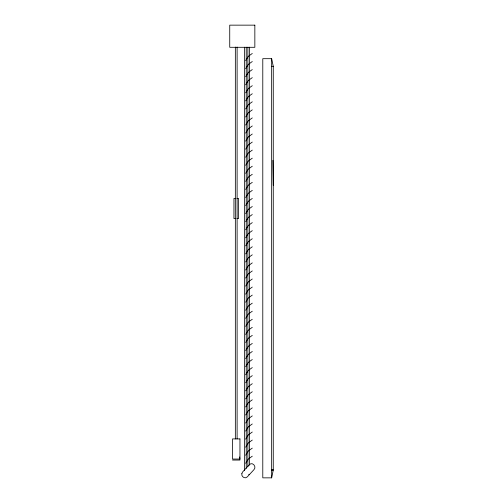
<?xml version="1.0" encoding="UTF-8"?>
<svg xmlns="http://www.w3.org/2000/svg" width="503" height="503" viewBox="0 0 503 503"><rect width="100%" height="100%" fill="white"/><g stroke="black" fill="none" stroke-linecap="round" stroke-linejoin="round"><path stroke-width="0.75" d="M271.651 477.85L273.267 470.022L273.267 66.314L271.651 58.681L262.786 58.681L262.786 477.85L271.651 477.85L271.651 58.681M245.703 60.593L248.337 56.317L252.28 53.475M245.703 68.647L248.337 64.371L252.28 61.529M245.703 76.701L248.337 72.426L252.28 69.584M245.703 84.756L248.337 80.48L252.28 77.638M245.703 92.81L248.337 88.534L252.28 85.692M245.703 100.864L248.337 96.589L252.28 93.747M245.703 108.918L248.337 104.643L252.28 101.801M245.703 116.973L248.337 112.697L252.28 109.855M245.703 125.027L248.337 120.751L252.28 117.909M245.703 133.081L248.337 128.806L252.28 125.964M245.703 141.136L248.337 136.86L252.28 134.018M245.703 149.19L248.337 144.914L252.28 142.072M245.703 157.244L248.337 152.969L252.28 150.127M245.703 165.298L248.337 161.023L252.28 158.181M245.703 173.353L248.337 169.077L252.28 166.235M245.703 181.407L248.337 177.131L252.28 174.29M245.703 189.461L248.337 185.192L252.28 182.344M245.703 197.516L248.337 193.246L252.28 190.398M245.703 205.57L248.337 201.301L252.28 198.452M245.703 213.624L248.337 209.355L252.28 206.507M245.703 221.678L248.337 217.409L252.28 214.561M245.703 229.733L248.337 225.463L252.28 222.615M245.703 237.787L248.337 233.518L252.28 230.67M245.703 245.841L248.337 241.572L252.28 238.724M245.703 253.896L248.337 249.626L252.28 246.778M245.703 261.95L248.337 257.681L252.28 254.832M245.703 270.004L248.337 265.735L252.28 262.887M245.703 278.058L248.337 273.789L252.28 270.941M245.703 286.113L248.337 281.843L252.28 278.995M245.703 294.167L248.337 289.898L252.28 287.05M245.703 302.221L248.337 297.952L252.28 295.104M245.703 310.276L248.337 306.006L252.28 303.158M245.703 318.33L248.337 314.061L252.28 311.212M245.703 326.384L248.337 322.115L252.28 319.267M245.703 334.438L248.337 330.169L252.28 327.321M245.703 342.493L248.337 338.223L252.28 335.375M245.703 350.547L248.337 346.278L252.28 343.43M245.703 358.601L248.337 354.332L252.28 351.484M245.703 366.656L248.337 362.386L252.28 359.538M245.703 374.71L248.337 370.441L252.28 367.592M245.703 382.764L248.337 378.495L252.28 375.647M245.703 390.818L248.337 386.549L252.28 383.701M245.703 398.873L248.337 394.604L252.28 391.755M245.703 406.927L248.337 402.658L252.28 399.81M245.703 414.981L248.337 410.712L252.28 407.864M245.703 423.036L248.337 418.766L252.28 415.918M245.703 431.09L248.337 426.821L252.28 423.972M245.703 439.144L248.337 434.875L252.28 432.027M245.703 447.198L248.337 442.929L252.28 440.081M245.703 455.253L248.337 450.984L252.28 448.135M245.703 463.307L248.337 459.038L252.28 456.19M271.651 66.314L273.267 66.314M235.58 198.427L233.952 198.427L233.939 218.566L235.58 218.566M236.944 198.427L238.592 198.427L238.592 218.566L236.944 218.566M232.512 460.056L239.95 460.056L239.667 456.957M271.651 470.022L273.267 470.022L271.651 469.833M248.683 474.625L249.494 474.625M272.884 160.325L273.267 185.393M249.494 47.225L249.494 465.2M247.878 47.225L247.878 466.771M246.237 47.225L246.237 468.343M244.628 47.225L244.628 470.701M237.114 47.081L237.114 438.912M235.347 47.081L235.347 438.912M241.893 473.405C240.862 476.467 245.018 479.434 247.306 476.857L253.965 469.645C256.939 466.771 252.387 461.421 249.362 464.659L242.704 471.871L241.893 473.405M254.845 25.15L229.733 25.15L229.733 47.301L254.845 47.301L254.845 25.15M239.95 438.912L232.512 438.912L232.512 459.05L239.95 459.05L239.95 438.912"/></g></svg>
